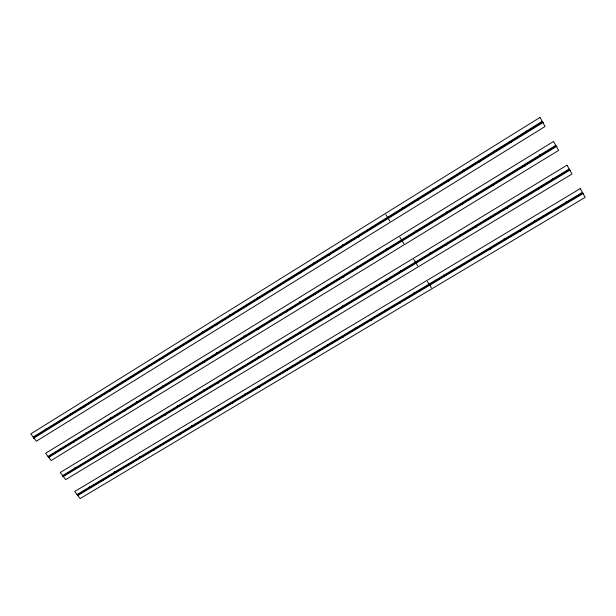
<?xml version="1.0" encoding="UTF-8"?>
<svg xmlns="http://www.w3.org/2000/svg" width="616" height="616" viewBox="0 0 616 616"><rect width="100%" height="100%" fill="white"/><g stroke="black" fill="none" stroke-linecap="round" stroke-linejoin="round"><path stroke-width="0.92" d="M33.21 437.037L542.188 121.36M33.587 437.537L542.534 121.968M33.965 438.03L542.881 122.584M47.986 456.418L555.763 145.33M48.356 456.91L556.102 145.938M48.733 457.395L556.441 146.539M62.601 475.591L569.161 169.007M62.971 476.076L569.5 169.608M63.34 476.561L569.838 170.201M77.054 494.548L582.405 192.392M77.416 495.025L582.736 192.985M77.785 495.503L583.067 193.57M385.785 214.568L389.897 221.19M399.822 237.137L403.888 243.674M413.698 259.428L417.71 265.881M427.404 281.45L431.369 287.834M189.343 341.534L189.867 341.595L189.358 341.48M189.674 369.438L190.182 369.5L189.674 369.408M191.445 398.898L191.953 398.96L191.453 398.845M191.745 425.802L192.246 425.864L191.745 425.772M429.46 285.2L430.007 285.2L429.46 285.177M429.968 253.091L430.515 253.114L429.976 253.03M431.885 222.638L432.44 222.661L431.885 222.599M432.424 189.258L432.979 189.281L432.424 189.22M202.156 332.07L202.672 332.132L202.156 332.055M203.827 362.262L204.343 362.316L203.827 362.239M204.027 389.82L204.535 389.882L204.027 389.805M205.652 418.926L206.16 418.988L205.659 418.872M443.612 275.213L444.151 275.236L443.612 275.175M445.645 245.153L446.2 245.176L445.653 245.114M446.323 212.212L446.877 212.212L446.323 212.189M448.425 180.95L448.987 180.973L448.425 180.911M216.532 324.686L217.055 324.74L216.532 324.647M216.616 352.93L217.132 352.991L216.616 352.914M218.141 382.744L218.657 382.805L218.141 382.744M218.21 409.971L218.719 410.033L218.218 409.925M459.243 267.398L459.79 267.406L459.243 267.382M460.052 234.881L460.606 234.881L460.052 234.858M462.27 204.027L462.832 204.035L462.27 204.011M463.124 170.216L463.686 170.201L463.124 170.216M229.529 315.092L230.053 315.153L229.529 315.092M230.954 345.645L231.477 345.707L230.954 345.63M230.908 373.55L231.424 373.604L230.915 373.512M232.301 403.003L232.81 403.064L232.301 402.987M473.612 257.272L474.166 257.296L473.619 257.234M475.945 226.827L476.507 226.811L475.945 226.827M476.93 193.455L477.492 193.455L476.938 193.432M479.348 161.785L479.91 161.785L479.348 161.762M244.098 307.592L244.621 307.654L244.098 307.577M243.936 336.19L244.452 336.251L243.936 336.159M245.214 366.374L245.73 366.435L245.222 366.32M245.045 393.932L245.553 393.994L245.045 393.917M489.458 249.341L490.013 249.326L489.458 249.341M490.575 216.401L491.129 216.424L490.582 216.362M493.108 185.147L493.67 185.131L493.108 185.147M494.278 150.889L494.848 150.851L494.278 150.889M257.296 297.875L257.819 297.928L257.296 297.851M258.458 328.805L258.982 328.867L258.466 328.79M258.173 357.049L258.689 357.095L258.173 357.049M259.305 386.863L259.821 386.917L259.313 386.825M33.718 437.991L34.211 438.099L33.718 437.991M504.05 239.07L504.612 239.054L504.057 239.054M506.691 208.231L507.253 208.208L506.698 208.208M508 174.42L508.57 174.397L508 174.397M510.733 142.327L511.303 142.311L510.733 142.311M272.049 290.267L272.58 290.305L272.049 290.267M271.633 319.219L272.156 319.265L271.633 319.219M272.657 349.773L273.181 349.834L272.665 349.742M272.241 377.67L272.757 377.708L272.241 377.67M520.12 231.023L520.674 231.008L520.12 231.008M521.552 197.651L522.114 197.62L521.552 197.651M45.545 429.198L46.038 429.306L45.553 429.16M48.487 457.365L48.972 457.465L48.487 457.349M285.447 280.411L285.978 280.465L285.454 280.372M524.393 165.989L524.963 165.95L524.393 165.989M525.902 131.277L526.48 131.254L525.91 131.254M286.348 311.727L286.879 311.788L286.355 311.711M285.809 340.325L286.332 340.379L285.809 340.301M286.694 370.501L287.21 370.555L286.694 370.462M58.874 422.399L59.367 422.507L58.874 422.399M534.934 220.605L535.497 220.605L534.942 220.566M537.891 189.358L538.453 189.32L537.891 189.358M539.531 155.101L540.101 155.101L539.539 155.063M60.306 448.687L60.792 448.795L60.306 448.687M300.4 272.695L300.939 272.749L300.4 272.672M299.723 302.009L300.254 302.071L299.723 301.994M300.485 332.94L301.008 332.986L300.485 332.925M299.815 361.176L300.339 361.222L299.815 361.176M542.588 122.584L543.166 122.538L542.588 122.584M63.094 476.522L63.579 476.622L63.094 476.491M70.778 413.544L71.271 413.652L70.778 413.544M73.597 441.988L74.089 442.096L73.604 441.965M314.006 262.693L314.545 262.739L314.006 262.678M551.22 212.435L551.782 212.42L551.22 212.412M552.983 178.632L553.553 178.609L552.991 178.609M556.156 146.539L556.733 146.5L556.156 146.539M74.898 467.96L75.383 468.068L74.906 467.929M314.637 294.41L315.169 294.456L314.637 294.394M313.829 323.361L314.36 323.4L313.829 323.361M314.453 353.907L314.976 353.969L314.46 353.869M77.539 495.472L78.024 495.557L77.539 495.457M84.269 406.652L84.762 406.768L84.269 406.652M85.485 433.256L85.978 433.364L85.501 433.21M88.165 461.353L88.65 461.461L88.173 461.307M329.16 254.862L329.699 254.924L329.167 254.832M328.213 284.554L328.744 284.615L328.22 284.515M566.273 201.863L566.843 201.848L566.281 201.848M569.554 170.201L570.123 170.185L569.554 170.185M89.335 487.025L89.821 487.11L89.335 487.01M328.705 315.869L329.229 315.916L328.705 315.854M327.774 344.46L328.305 344.506L327.781 344.444M96.342 397.69L96.843 397.782L96.342 397.674M98.953 426.465L99.446 426.557L98.953 426.449M582.79 193.57L583.352 193.555L582.79 193.555M100.038 452.745L100.531 452.837L100.038 452.729M342.973 244.729L343.512 244.768L342.973 244.729M343.32 276.846L343.859 276.907L343.328 276.807M342.25 306.16L342.781 306.198L342.257 306.137M342.604 337.083L343.127 337.129L342.604 337.067M102.564 480.511L103.049 480.619L102.579 480.465M110.002 390.706L110.503 390.798L110.01 390.667M111.011 417.617L111.511 417.71L111.019 417.586M113.467 446.046L113.96 446.138L113.475 446.015M358.327 236.783L358.874 236.844L358.335 236.744M357.103 266.851L357.642 266.913L357.118 266.797M114.43 472.018L114.922 472.11L114.43 472.002M122.253 381.612L122.761 381.704L122.261 381.597M357.319 298.56L357.85 298.621L357.326 298.529M356.125 327.512L356.656 327.55L356.125 327.512M124.64 410.733L125.14 410.841L124.648 410.68M125.518 437.322L126.011 437.414L125.518 437.322M127.828 465.419L128.321 465.511L127.828 465.419M372.357 226.495L372.903 226.542L372.357 226.48M372.418 259.028L372.965 259.067L372.426 259.005M371.071 288.712L371.61 288.758L371.071 288.712M136.09 374.528L136.598 374.62L136.097 374.497M371.148 320.027L371.679 320.089L371.155 319.989M136.875 401.771L137.383 401.863L136.883 401.732M139.116 430.538L139.609 430.63L139.116 430.522M139.863 456.81L140.356 456.903L139.863 456.795M148.525 365.319L149.034 365.411L148.525 365.319M387.926 218.434L388.473 218.495L387.934 218.395M386.417 248.895L386.956 248.956L386.425 248.856M386.34 281.004L386.879 281.027L386.34 281.004M384.877 310.318L385.408 310.356L384.877 310.295M150.681 394.787L151.182 394.879L150.681 394.787M151.336 421.698L151.836 421.791L151.344 421.667M153.423 450.119L153.915 450.211L153.423 450.119M402.171 208.008L402.718 208.069L402.179 207.969M162.539 358.135L163.048 358.227L162.539 358.104M163.094 385.708L163.602 385.801L163.101 385.67M401.94 240.956L402.479 241.018L401.948 240.918M400.308 271.017L400.847 271.063L400.315 271.002M400.1 302.726L400.631 302.772L400.1 302.71M165.103 414.814L165.604 414.907L165.103 414.799M165.627 441.403L166.127 441.495L165.635 441.372M175.152 348.802L175.668 348.895L175.16 348.772M417.956 199.823L418.503 199.884L417.964 199.784M416.154 230.677L416.701 230.7L416.154 230.677M415.785 263.201L416.324 263.225L415.785 263.201M414.037 292.877L414.568 292.939L414.044 292.846M177.069 378.624L177.577 378.717L177.077 378.609M177.5 405.859L178.001 405.952L177.5 405.844M179.364 434.619L179.864 434.711L179.364 434.619M539.97 117.44L30.8 433.88L36.367 441.179L545.091 126.488L539.97 117.44M553.568 141.464L45.599 453.291L51.113 460.522L558.627 150.396L553.568 141.464M567.005 165.188L60.245 472.495L65.689 479.641L571.995 174.012L567.005 165.188M580.264 188.619L74.721 491.491L80.111 498.56L585.2 197.336L580.264 188.619"/></g></svg>
